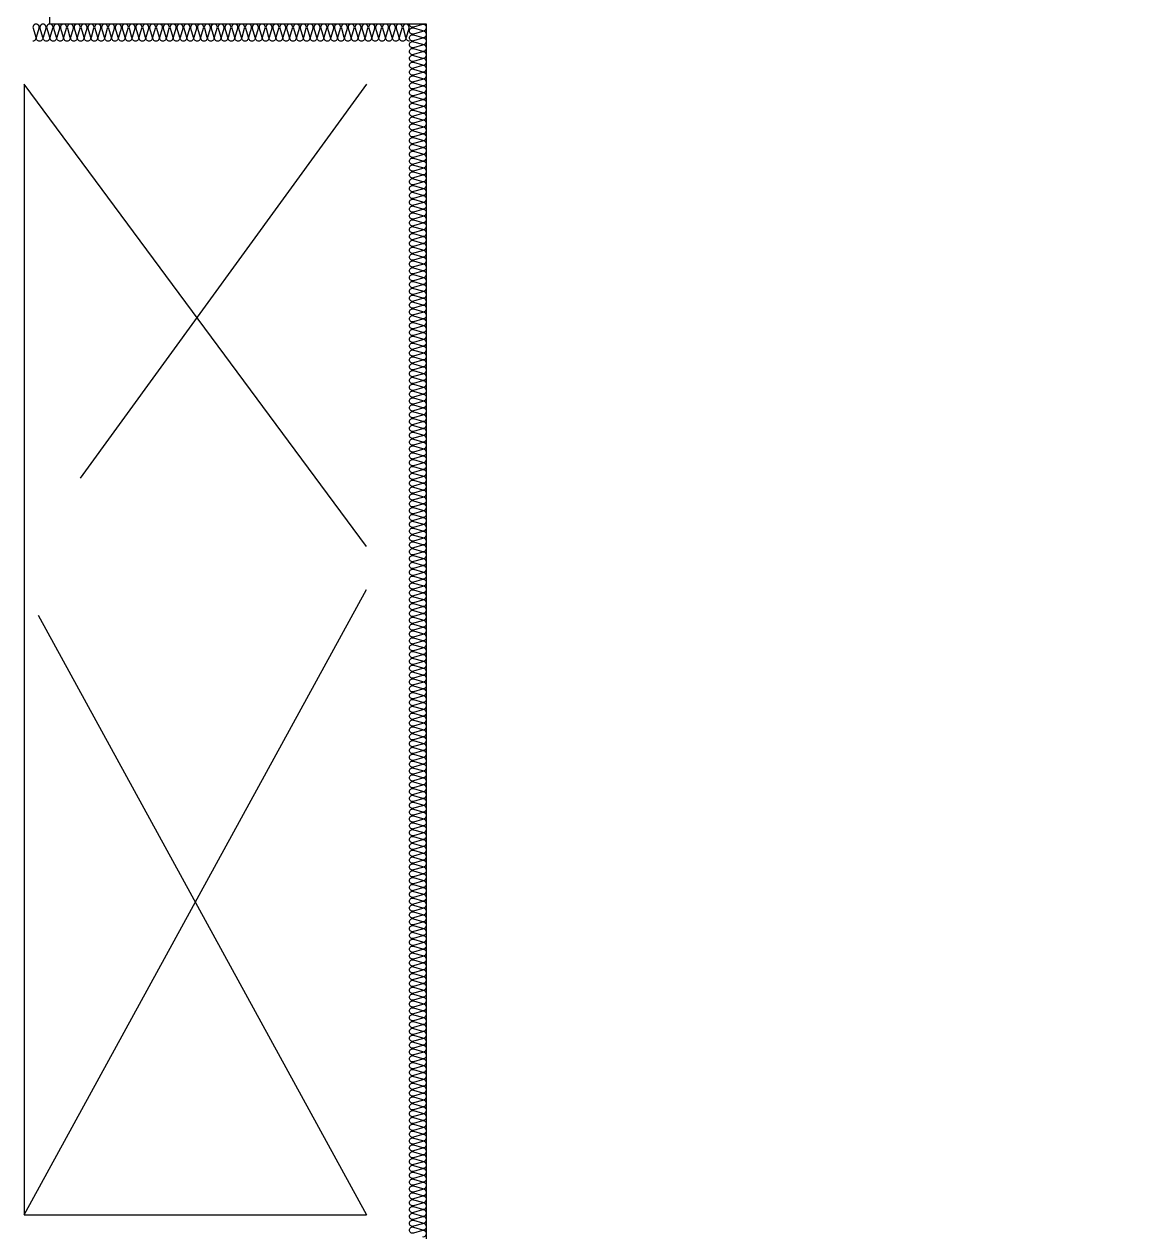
# Model space of a CAD drawing. Header units: millimetres. Extents: x 49154 to 181784, y 28275 to 149577.
# Drawn here: x 101954 to 108539, y 135105 to 142155 of the extents above; entities that cross this region are included whole.
import ezdxf

# ---------------------------------------------------------------- set-up
doc = ezdxf.new("R2010")
doc.units = ezdxf.units.MM
doc.header["$LTSCALE"] = 300
for name, color, linetype in [('A-OPEN', 1, 'Continuous'), ('A-WALL-D', 7, 'Continuous'), ('ISL', 251, 'Continuous')]:
    doc.layers.add(name, color=color, linetype=linetype)

msp = doc.modelspace()

# ---------------------------------------------------------------- linework, layer by layer
at = {"layer": 'A-OPEN'}
for p, q in [((103953.6, 139105), (101953.6, 141805)), ((103953.6, 141805), (102280.8, 139505)), ((101953.6, 135205), (103953.6, 138855)), ((102035.8, 138705), (103953.6, 135205))]:
    msp.add_line(p, q, dxfattribs=at)
at = {"layer": 'A-WALL-D'}
msp.add_line((101953.6, 135205), (103953.6, 135205), dxfattribs=at)
at = {"layer": 'A-WALL-D', "elevation": 0}
msp.add_lwpolyline([(101953.6, 141805), (101953.6, 135205)], dxfattribs=at)
at = {"layer": 'ISL', "elevation": 0}
msp.add_lwpolyline([(104478.6, 116905), (104478.6, 117005), (104303.6, 117005), (104303.6, 124355), (102103.6, 124355), (102103.6, 127405), (103053.6, 127405), (103053.6, 128805), (102103.6, 128805), (102103.6, 131255), (104303.6, 131255), (104303.6, 142155), (102103.6, 142155), (102103.6, 143405), (103053.6, 143405), (103053.6, 144005), (106503.6, 144005), (106503.6, 148655), (108538.6, 148655)], dxfattribs=at)
for points in [[(104203.6, 142055, -0.509267), (104185.9, 142079.3), (104201.2, 142130.8, 1.372593), (104165.9, 142130.8), (104181.2, 142079.3, -0.509267), (104163.6, 142055, -0.509267), (104145.9, 142079.3), (104161.2, 142130.8, 1.372593), (104125.9, 142130.8), (104141.2, 142079.3, -0.509267), (104123.6, 142055, -0.509267), (104105.9, 142079.3), (104121.2, 142130.8, 1.372593), (104085.9, 142130.8), (104101.2, 142079.3, -0.509267), (104083.6, 142055, -0.509267), (104065.9, 142079.3), (104081.2, 142130.8, 1.372593), (104045.9, 142130.8), (104061.2, 142079.3, -0.509267), (104043.6, 142055, -0.509267), (104025.9, 142079.3), (104041.2, 142130.8, 1.372593), (104005.9, 142130.8), (104021.2, 142079.3, -0.509267), (104003.6, 142055, -0.509267), (103985.9, 142079.3), (104001.2, 142130.8, 1.372593), (103965.9, 142130.8), (103981.2, 142079.3, -0.509267), (103963.6, 142055, -0.509267), (103945.9, 142079.3), (103961.2, 142130.8, 1.372593), (103925.9, 142130.8), (103941.2, 142079.3, -0.509267), (103923.6, 142055, -0.509267), (103905.9, 142079.3), (103921.2, 142130.8, 1.372593), (103885.9, 142130.8), (103901.2, 142079.3, -0.509267), (103883.6, 142055, -0.509267), (103865.9, 142079.3), (103881.2, 142130.8, 1.372593), (103845.9, 142130.8), (103861.2, 142079.3, -0.509267), (103843.6, 142055, -0.509267), (103825.9, 142079.3), (103841.2, 142130.8, 1.372593), (103805.9, 142130.8), (103821.2, 142079.3, -0.509267), (103803.6, 142055, -0.509267), (103785.9, 142079.3), (103801.2, 142130.8, 1.372593), (103765.9, 142130.8), (103781.2, 142079.3, -0.509267), (103763.6, 142055, -0.509267), (103745.9, 142079.3), (103761.2, 142130.8, 1.372593), (103725.9, 142130.8), (103741.2, 142079.3, -0.509267), (103723.6, 142055, -0.509267), (103705.9, 142079.3), (103721.2, 142130.8, 1.372593), (103685.9, 142130.8), (103701.2, 142079.3, -0.509267), (103683.6, 142055, -0.509267), (103665.9, 142079.3), (103681.2, 142130.8, 1.372593), (103645.9, 142130.8), (103661.2, 142079.3, -0.509267), (103643.6, 142055, -0.509267), (103625.9, 142079.3), (103641.2, 142130.8, 1.372593), (103605.9, 142130.8), (103621.2, 142079.3, -0.509267), (103603.6, 142055, -0.509267), (103585.9, 142079.3), (103601.2, 142130.8, 1.372593), (103565.9, 142130.8), (103581.2, 142079.3, -0.509267), (103563.6, 142055, -0.509267), (103545.9, 142079.3), (103561.2, 142130.8, 1.372593), (103525.9, 142130.8), (103541.2, 142079.3, -0.509267), (103523.6, 142055, -0.509267), (103505.9, 142079.3), (103521.2, 142130.8, 1.372593), (103485.9, 142130.8), (103501.2, 142079.3, -0.509267), (103483.6, 142055, -0.509267), (103465.9, 142079.3), (103481.2, 142130.8, 1.372593), (103445.9, 142130.8), (103461.2, 142079.3, -0.509267), (103443.6, 142055, -0.509267), (103425.9, 142079.3), (103441.2, 142130.8, 1.372593), (103405.9, 142130.8), (103421.2, 142079.3, -0.509267), (103403.6, 142055, -0.509267), (103385.9, 142079.3), (103401.2, 142130.8, 1.372593), (103365.9, 142130.8), (103381.2, 142079.3, -0.509267), (103363.6, 142055, -0.509267), (103345.9, 142079.3), (103361.2, 142130.8, 1.372593), (103325.9, 142130.8), (103341.2, 142079.3, -0.509267), (103323.6, 142055, -0.509267), (103305.9, 142079.3), (103321.2, 142130.8, 1.372593), (103285.9, 142130.8), (103301.2, 142079.3, -0.509267), (103283.6, 142055, -0.509267), (103265.9, 142079.3), (103281.2, 142130.8, 1.372593), (103245.9, 142130.8), (103261.2, 142079.3, -0.509267), (103243.6, 142055, -0.509267), (103225.9, 142079.3), (103241.2, 142130.8, 1.372593), (103205.9, 142130.8), (103221.2, 142079.3, -0.509267), (103203.6, 142055, -0.509267), (103185.9, 142079.3), (103201.2, 142130.8, 1.372593), (103165.9, 142130.8), (103181.2, 142079.3, -0.509267), (103163.6, 142055, -0.509267), (103145.9, 142079.3), (103161.2, 142130.8, 1.372593), (103125.9, 142130.8), (103141.2, 142079.3, -0.509267), (103123.6, 142055, -0.509267), (103105.9, 142079.3), (103121.2, 142130.8, 1.372593), (103085.9, 142130.8), (103101.2, 142079.3, -0.509267), (103083.6, 142055, -0.509267), (103065.9, 142079.3), (103081.2, 142130.8, 1.372593), (103045.9, 142130.8), (103061.2, 142079.3, -0.509267), (103043.6, 142055, -0.509267), (103025.9, 142079.3), (103041.2, 142130.8, 1.372593), (103005.9, 142130.8), (103021.2, 142079.3, -0.509267), (103003.6, 142055, -0.509267), (102985.9, 142079.3), (103001.2, 142130.8, 1.372593), (102965.9, 142130.8), (102981.2, 142079.3, -0.509267), (102963.6, 142055, -0.509267), (102945.9, 142079.3), (102961.2, 142130.8, 1.372593), (102925.9, 142130.8), (102941.2, 142079.3, -0.509267), (102923.6, 142055, -0.509267), (102905.9, 142079.3), (102921.2, 142130.8, 1.372593), (102885.9, 142130.8), (102901.2, 142079.3, -0.509267), (102883.6, 142055, -0.509267), (102865.9, 142079.3), (102881.2, 142130.8, 1.372593), (102845.9, 142130.8), (102861.2, 142079.3, -0.509267), (102843.6, 142055, -0.509267), (102825.9, 142079.3), (102841.2, 142130.8, 1.372593), (102805.9, 142130.8), (102821.2, 142079.3, -0.509267), (102803.6, 142055, -0.509267), (102785.9, 142079.3), (102801.2, 142130.8, 1.372593), (102765.9, 142130.8), (102781.2, 142079.3, -0.509267), (102763.6, 142055, -0.509267), (102745.9, 142079.3), (102761.2, 142130.8, 1.372593), (102725.9, 142130.8), (102741.2, 142079.3, -0.509267), (102723.6, 142055, -0.509267), (102705.9, 142079.3), (102721.2, 142130.8, 1.372593), (102685.9, 142130.8), (102701.2, 142079.3, -0.509267), (102683.6, 142055, -0.509267), (102665.9, 142079.3), (102681.2, 142130.8, 1.372593), (102645.9, 142130.8), (102661.2, 142079.3, -0.509267), (102643.6, 142055, -0.509267), (102625.9, 142079.3), (102641.2, 142130.8, 1.372593), (102605.9, 142130.8), (102621.2, 142079.3, -0.509267), (102603.6, 142055, -0.509267), (102585.9, 142079.3), (102601.2, 142130.8, 1.372593), (102565.9, 142130.8), (102581.2, 142079.3, -0.509267), (102563.6, 142055, -0.509267), (102545.9, 142079.3), (102561.2, 142130.8, 1.372593), (102525.9, 142130.8), (102541.2, 142079.3, -0.509267), (102523.6, 142055, -0.509267), (102505.9, 142079.3), (102521.2, 142130.8, 1.372593), (102485.9, 142130.8), (102501.2, 142079.3, -0.509267), (102483.6, 142055, -0.509267), (102465.9, 142079.3), (102481.2, 142130.8, 1.372593), (102445.9, 142130.8), (102461.2, 142079.3, -0.509267), (102443.6, 142055, -0.509267), (102425.9, 142079.3), (102441.2, 142130.8, 1.372593), (102405.9, 142130.8), (102421.2, 142079.3, -0.509267), (102403.6, 142055, -0.509267), (102385.9, 142079.3), (102401.2, 142130.8, 1.372593), (102365.9, 142130.8), (102381.2, 142079.3, -0.509267), (102363.6, 142055, -0.509267), (102345.9, 142079.3), (102361.2, 142130.8, 1.372593), (102325.9, 142130.8), (102341.2, 142079.3, -0.509267), (102323.6, 142055, -0.509267), (102305.9, 142079.3), (102321.2, 142130.8, 1.372593), (102285.9, 142130.8), (102301.2, 142079.3, -0.509267), (102283.6, 142055, -0.509267), (102265.9, 142079.3), (102281.2, 142130.8, 1.372593), (102245.9, 142130.8), (102261.2, 142079.3, -0.509267), (102243.6, 142055, -0.509267), (102225.9, 142079.3), (102241.2, 142130.8, 1.372593), (102205.9, 142130.8), (102221.2, 142079.3, -0.509267), (102203.6, 142055, -0.509267), (102185.9, 142079.3), (102201.2, 142130.8, 1.372593), (102165.9, 142130.8), (102181.2, 142079.3, -0.509267), (102163.6, 142055, -0.509267), (102145.9, 142079.3), (102161.2, 142130.8, 1.372593), (102125.9, 142130.8), (102141.2, 142079.3, -0.509267), (102123.6, 142055, -0.509267), (102105.9, 142079.3), (102121.2, 142130.8, 1.372593), (102085.9, 142130.8), (102101.2, 142079.3, -0.509267), (102083.6, 142055, -0.509267), (102065.9, 142079.3), (102081.2, 142130.8, 1.372593), (102045.9, 142130.8), (102061.2, 142079.3, -0.509267), (102043.6, 142055, -0.509267), (102025.9, 142079.3), (102041.2, 142130.8, 1.372593), (102005.9, 142130.8), (102021.2, 142079.3, -0.508927), (102003.6, 142055, -0.508927)], [(104279.3, 135077.4, 1.372593), (104279.3, 135112.7), (104227.8, 135097.4, -0.509267), (104203.6, 135115, -0.509267), (104227.8, 135132.7), (104279.3, 135117.4, 1.372593), (104279.3, 135152.7), (104227.8, 135137.4, -0.509267), (104203.6, 135155, -0.509267), (104227.8, 135172.7), (104279.3, 135157.4, 1.372593), (104279.3, 135192.7), (104227.8, 135177.4, -0.509267), (104203.6, 135195, -0.509267), (104227.8, 135212.7), (104279.3, 135197.4, 1.372593), (104279.3, 135232.7), (104227.8, 135217.4, -0.509267), (104203.6, 135235, -0.509267), (104227.8, 135252.7), (104279.3, 135237.4, 1.372593), (104279.3, 135272.7), (104227.8, 135257.4, -0.509267), (104203.6, 135275, -0.509267), (104227.8, 135292.7), (104279.3, 135277.4, 1.372593), (104279.3, 135312.7), (104227.8, 135297.4, -0.509267), (104203.6, 135315, -0.509267), (104227.8, 135332.7), (104279.3, 135317.4, 1.372593), (104279.3, 135352.7), (104227.8, 135337.4, -0.509267), (104203.6, 135355, -0.509267), (104227.8, 135372.7), (104279.3, 135357.4, 1.372593), (104279.3, 135392.7), (104227.8, 135377.4, -0.509267), (104203.6, 135395, -0.509267), (104227.8, 135412.7), (104279.3, 135397.4, 1.372593), (104279.3, 135432.7), (104227.8, 135417.4, -0.509267), (104203.6, 135435, -0.509267), (104227.8, 135452.7), (104279.3, 135437.4, 1.372593), (104279.3, 135472.7), (104227.8, 135457.4, -0.509267), (104203.6, 135475, -0.509267), (104227.8, 135492.7), (104279.3, 135477.4, 1.372593), (104279.3, 135512.7), (104227.8, 135497.4, -0.509267), (104203.6, 135515, -0.509267), (104227.8, 135532.7), (104279.3, 135517.4, 1.372593), (104279.3, 135552.7), (104227.8, 135537.4, -0.509267), (104203.6, 135555, -0.509267), (104227.8, 135572.7), (104279.3, 135557.4, 1.372593), (104279.3, 135592.7), (104227.8, 135577.4, -0.509267), (104203.6, 135595, -0.509267), (104227.8, 135612.7), (104279.3, 135597.4, 1.372593), (104279.3, 135632.7), (104227.8, 135617.4, -0.509267), (104203.6, 135635, -0.509267), (104227.8, 135652.7), (104279.3, 135637.4, 1.372593), (104279.3, 135672.7), (104227.8, 135657.4, -0.509267), (104203.6, 135675, -0.509267), (104227.8, 135692.7), (104279.3, 135677.4, 1.372593), (104279.3, 135712.7), (104227.8, 135697.4, -0.509267), (104203.6, 135715, -0.509267), (104227.8, 135732.7), (104279.3, 135717.4, 1.372593), (104279.3, 135752.7), (104227.8, 135737.4, -0.509267), (104203.6, 135755, -0.509267), (104227.8, 135772.7), (104279.3, 135757.4, 1.372593), (104279.3, 135792.7), (104227.8, 135777.4, -0.509267), (104203.6, 135795, -0.509267), (104227.8, 135812.7), (104279.3, 135797.4, 1.372593), (104279.3, 135832.7), (104227.8, 135817.4, -0.509267), (104203.6, 135835, -0.509267), (104227.8, 135852.7), (104279.3, 135837.4, 1.372593), (104279.3, 135872.7), (104227.8, 135857.4, -0.509267), (104203.6, 135875, -0.509267), (104227.8, 135892.7), (104279.3, 135877.4, 1.372593), (104279.3, 135912.7), (104227.8, 135897.4, -0.509267), (104203.6, 135915, -0.509267), (104227.8, 135932.7), (104279.3, 135917.4, 1.372593), (104279.3, 135952.7), (104227.8, 135937.4, -0.509267), (104203.6, 135955, -0.509267), (104227.8, 135972.7), (104279.3, 135957.4, 1.372593), (104279.3, 135992.7), (104227.8, 135977.4, -0.509267), (104203.6, 135995, -0.509267), (104227.8, 136012.7), (104279.3, 135997.4, 1.372593), (104279.3, 136032.7), (104227.8, 136017.4, -0.509267), (104203.6, 136035, -0.509267), (104227.8, 136052.7), (104279.3, 136037.4, 1.372593), (104279.3, 136072.7), (104227.8, 136057.4, -0.509267), (104203.6, 136075, -0.509267), (104227.8, 136092.7), (104279.3, 136077.4, 1.372593), (104279.3, 136112.7), (104227.8, 136097.4, -0.509267), (104203.6, 136115, -0.509267), (104227.8, 136132.7), (104279.3, 136117.4, 1.372593), (104279.3, 136152.7), (104227.8, 136137.4, -0.509267), (104203.6, 136155, -0.509267), (104227.8, 136172.7), (104279.3, 136157.4, 1.372593), (104279.3, 136192.7), (104227.8, 136177.4, -0.509267), (104203.6, 136195, -0.509267), (104227.8, 136212.7), (104279.3, 136197.4, 1.372593), (104279.3, 136232.7), (104227.8, 136217.4, -0.509267), (104203.6, 136235, -0.509267), (104227.8, 136252.7), (104279.3, 136237.4, 1.372593), (104279.3, 136272.7), (104227.8, 136257.4, -0.509267), (104203.6, 136275, -0.509267), (104227.8, 136292.7), (104279.3, 136277.4, 1.372593), (104279.3, 136312.7), (104227.8, 136297.4, -0.509267), (104203.6, 136315, -0.509267), (104227.8, 136332.7), (104279.3, 136317.4, 1.372593), (104279.3, 136352.7), (104227.8, 136337.4, -0.509267), (104203.6, 136355, -0.509267), (104227.8, 136372.7), (104279.3, 136357.4, 1.372593), (104279.3, 136392.7), (104227.8, 136377.4, -0.509267), (104203.6, 136395, -0.509267), (104227.8, 136412.7), (104279.3, 136397.4, 1.372593), (104279.3, 136432.7), (104227.8, 136417.4, -0.509267), (104203.6, 136435, -0.509267), (104227.8, 136452.7), (104279.3, 136437.4, 1.372593), (104279.3, 136472.7), (104227.8, 136457.4, -0.509267), (104203.6, 136475, -0.509267), (104227.8, 136492.7), (104279.3, 136477.4, 1.372593), (104279.3, 136512.7), (104227.8, 136497.4, -0.509267), (104203.6, 136515, -0.509267), (104227.8, 136532.7), (104279.3, 136517.4, 1.372593), (104279.3, 136552.7), (104227.8, 136537.4, -0.509267), (104203.6, 136555, -0.509267), (104227.8, 136572.7), (104279.3, 136557.4, 1.372593), (104279.3, 136592.7), (104227.8, 136577.4, -0.509267), (104203.6, 136595, -0.509267), (104227.8, 136612.7), (104279.3, 136597.4, 1.372593), (104279.3, 136632.7), (104227.8, 136617.4, -0.509267), (104203.6, 136635, -0.509267), (104227.8, 136652.7), (104279.3, 136637.4, 1.372593), (104279.3, 136672.7), (104227.8, 136657.4, -0.509267), (104203.6, 136675, -0.509267), (104227.8, 136692.7), (104279.3, 136677.4, 1.372593), (104279.3, 136712.7), (104227.8, 136697.4, -0.509267), (104203.6, 136715, -0.509267), (104227.8, 136732.7), (104279.3, 136717.4, 1.372593), (104279.3, 136752.7), (104227.8, 136737.4, -0.509267), (104203.6, 136755, -0.509267), (104227.8, 136772.7), (104279.3, 136757.4, 1.372593), (104279.3, 136792.7), (104227.8, 136777.4, -0.509267), (104203.6, 136795, -0.509267), (104227.8, 136812.7), (104279.3, 136797.4, 1.372593), (104279.3, 136832.7), (104227.8, 136817.4, -0.509267), (104203.6, 136835, -0.509267), (104227.8, 136852.7), (104279.3, 136837.4, 1.372593), (104279.3, 136872.7), (104227.8, 136857.4, -0.509267), (104203.6, 136875, -0.509267), (104227.8, 136892.7), (104279.3, 136877.4, 1.372593), (104279.3, 136912.7), (104227.8, 136897.4, -0.509267), (104203.6, 136915, -0.509267), (104227.8, 136932.7), (104279.3, 136917.4, 1.372593), (104279.3, 136952.7), (104227.8, 136937.4, -0.509267), (104203.6, 136955, -0.509267), (104227.8, 136972.7), (104279.3, 136957.4, 1.372593), (104279.3, 136992.7), (104227.8, 136977.4, -0.509267), (104203.6, 136995, -0.509267), (104227.8, 137012.7), (104279.3, 136997.4, 1.372593), (104279.3, 137032.7), (104227.8, 137017.4, -0.509267), (104203.6, 137035, -0.509267), (104227.8, 137052.7), (104279.3, 137037.4, 1.372593), (104279.3, 137072.7), (104227.8, 137057.4, -0.509267), (104203.6, 137075, -0.509267), (104227.8, 137092.7), (104279.3, 137077.4, 1.372593), (104279.3, 137112.7), (104227.8, 137097.4, -0.509267), (104203.6, 137115, -0.509267), (104227.8, 137132.7), (104279.3, 137117.4, 1.372593), (104279.3, 137152.7), (104227.8, 137137.4, -0.509267), (104203.6, 137155, -0.509267), (104227.8, 137172.7), (104279.3, 137157.4, 1.372593), (104279.3, 137192.7), (104227.8, 137177.4, -0.509267), (104203.6, 137195, -0.509267), (104227.8, 137212.7), (104279.3, 137197.4, 1.372593), (104279.3, 137232.7), (104227.8, 137217.4, -0.509267), (104203.6, 137235, -0.509267), (104227.8, 137252.7), (104279.3, 137237.4, 1.372593), (104279.3, 137272.7), (104227.8, 137257.4, -0.509267), (104203.6, 137275, -0.509267), (104227.8, 137292.7), (104279.3, 137277.4, 1.372593), (104279.3, 137312.7), (104227.8, 137297.4, -0.509267), (104203.6, 137315, -0.509267), (104227.8, 137332.7), (104279.3, 137317.4, 1.372593), (104279.3, 137352.7), (104227.8, 137337.4, -0.509267), (104203.6, 137355, -0.509267), (104227.8, 137372.7), (104279.3, 137357.4, 1.372593), (104279.3, 137392.7), (104227.8, 137377.4, -0.509267), (104203.6, 137395, -0.509267), (104227.8, 137412.7), (104279.3, 137397.4, 1.372593), (104279.3, 137432.7), (104227.8, 137417.4, -0.509267), (104203.6, 137435, -0.509267), (104227.8, 137452.7), (104279.3, 137437.4, 1.372593), (104279.3, 137472.7), (104227.8, 137457.4, -0.509267), (104203.6, 137475, -0.509267), (104227.8, 137492.7), (104279.3, 137477.4, 1.372593), (104279.3, 137512.7), (104227.8, 137497.4, -0.509267), (104203.6, 137515, -0.509267), (104227.8, 137532.7), (104279.3, 137517.4, 1.372593), (104279.3, 137552.7), (104227.8, 137537.4, -0.509267), (104203.6, 137555, -0.509267), (104227.8, 137572.7), (104279.3, 137557.4, 1.372593), (104279.3, 137592.7), (104227.8, 137577.4, -0.509267), (104203.6, 137595, -0.509267), (104227.8, 137612.7), (104279.3, 137597.4, 1.372593), (104279.3, 137632.7), (104227.8, 137617.4, -0.509267), (104203.6, 137635, -0.509267), (104227.8, 137652.7), (104279.3, 137637.4, 1.372593), (104279.3, 137672.7), (104227.8, 137657.4, -0.509267), (104203.6, 137675, -0.509267), (104227.8, 137692.7), (104279.3, 137677.4, 1.372593), (104279.3, 137712.7), (104227.8, 137697.4, -0.509267), (104203.6, 137715, -0.509267), (104227.8, 137732.7), (104279.3, 137717.4, 1.372593), (104279.3, 137752.7), (104227.8, 137737.4, -0.509267), (104203.6, 137755, -0.509267), (104227.8, 137772.7), (104279.3, 137757.4, 1.372593), (104279.3, 137792.7), (104227.8, 137777.4, -0.509267), (104203.6, 137795, -0.509267), (104227.8, 137812.7), (104279.3, 137797.4, 1.372593), (104279.3, 137832.7), (104227.8, 137817.4, -0.509267), (104203.6, 137835, -0.509267), (104227.8, 137852.7), (104279.3, 137837.4, 1.372593), (104279.3, 137872.7), (104227.8, 137857.4, -0.509267), (104203.6, 137875, -0.509267), (104227.8, 137892.7), (104279.3, 137877.4, 1.372593), (104279.3, 137912.7), (104227.8, 137897.4, -0.509267), (104203.6, 137915, -0.509267), (104227.8, 137932.7), (104279.3, 137917.4, 1.372593), (104279.3, 137952.7), (104227.8, 137937.4, -0.509267), (104203.6, 137955, -0.509267), (104227.8, 137972.7), (104279.3, 137957.4, 1.372593), (104279.3, 137992.7), (104227.8, 137977.4, -0.509267), (104203.6, 137995, -0.509267), (104227.8, 138012.7), (104279.3, 137997.4, 1.372593), (104279.3, 138032.7), (104227.8, 138017.4, -0.509267), (104203.6, 138035, -0.509267), (104227.8, 138052.7), (104279.3, 138037.4, 1.372593), (104279.3, 138072.7), (104227.8, 138057.4, -0.509267), (104203.6, 138075, -0.509267), (104227.8, 138092.7), (104279.3, 138077.4, 1.372593), (104279.3, 138112.7), (104227.8, 138097.4, -0.509267), (104203.6, 138115, -0.509267), (104227.8, 138132.7), (104279.3, 138117.4, 1.372593), (104279.3, 138152.7), (104227.8, 138137.4, -0.509267), (104203.6, 138155, -0.509267), (104227.8, 138172.7), (104279.3, 138157.4, 1.372593), (104279.3, 138192.7), (104227.8, 138177.4, -0.509267), (104203.6, 138195, -0.509267), (104227.8, 138212.7), (104279.3, 138197.4, 1.372593), (104279.3, 138232.7), (104227.8, 138217.4, -0.509267), (104203.6, 138235, -0.509267), (104227.8, 138252.7), (104279.3, 138237.4, 1.372593), (104279.3, 138272.7), (104227.8, 138257.4, -0.509267), (104203.6, 138275, -0.509267), (104227.8, 138292.7), (104279.3, 138277.4, 1.372593), (104279.3, 138312.7), (104227.8, 138297.4, -0.509267), (104203.6, 138315, -0.509267), (104227.8, 138332.7), (104279.3, 138317.4, 1.372593), (104279.3, 138352.7), (104227.8, 138337.4, -0.509267), (104203.6, 138355, -0.509267), (104227.8, 138372.7), (104279.3, 138357.4, 1.372593), (104279.3, 138392.7), (104227.8, 138377.4, -0.509267), (104203.6, 138395, -0.509267), (104227.8, 138412.7), (104279.3, 138397.4, 1.372593), (104279.3, 138432.7), (104227.8, 138417.4, -0.509267), (104203.6, 138435, -0.509267), (104227.8, 138452.7), (104279.3, 138437.4, 1.372593), (104279.3, 138472.7), (104227.8, 138457.4, -0.509267), (104203.6, 138475, -0.509267), (104227.8, 138492.7), (104279.3, 138477.4, 1.372593), (104279.3, 138512.7), (104227.8, 138497.4, -0.509267), (104203.6, 138515, -0.509267), (104227.8, 138532.7), (104279.3, 138517.4, 1.372593), (104279.3, 138552.7), (104227.8, 138537.4, -0.509267), (104203.6, 138555, -0.509267), (104227.8, 138572.7), (104279.3, 138557.4, 1.372593), (104279.3, 138592.7), (104227.8, 138577.4, -0.509267), (104203.6, 138595, -0.509267), (104227.8, 138612.7), (104279.3, 138597.4, 1.372593), (104279.3, 138632.7), (104227.8, 138617.4, -0.509267), (104203.6, 138635, -0.509267), (104227.8, 138652.7), (104279.3, 138637.4, 1.372593), (104279.3, 138672.7), (104227.8, 138657.4, -0.509267), (104203.6, 138675, -0.509267), (104227.8, 138692.7), (104279.3, 138677.4, 1.372593), (104279.3, 138712.7), (104227.8, 138697.4, -0.509267), (104203.6, 138715, -0.509267), (104227.8, 138732.7), (104279.3, 138717.4, 1.372593), (104279.3, 138752.7), (104227.8, 138737.4, -0.509267), (104203.6, 138755, -0.509267), (104227.8, 138772.7), (104279.3, 138757.4, 1.372593), (104279.3, 138792.7), (104227.8, 138777.4, -0.509267), (104203.6, 138795, -0.509267), (104227.8, 138812.7), (104279.3, 138797.4, 1.372593), (104279.3, 138832.7), (104227.8, 138817.4, -0.509267), (104203.6, 138835, -0.509267), (104227.8, 138852.7), (104279.3, 138837.4, 1.372593), (104279.3, 138872.7), (104227.8, 138857.4, -0.509267), (104203.6, 138875, -0.509267), (104227.8, 138892.7), (104279.3, 138877.4, 1.372593), (104279.3, 138912.7), (104227.8, 138897.4, -0.509267), (104203.6, 138915, -0.509267), (104227.8, 138932.7), (104279.3, 138917.4, 1.372593), (104279.3, 138952.7), (104227.8, 138937.4, -0.509267), (104203.6, 138955, -0.509267), (104227.8, 138972.7), (104279.3, 138957.4, 1.372593), (104279.3, 138992.7), (104227.8, 138977.4, -0.509267), (104203.6, 138995, -0.509267), (104227.8, 139012.7), (104279.3, 138997.4, 1.372593), (104279.3, 139032.7), (104227.8, 139017.4, -0.509267), (104203.6, 139035, -0.509267), (104227.8, 139052.7), (104279.3, 139037.4, 1.372593), (104279.3, 139072.7), (104227.8, 139057.4, -0.509267), (104203.6, 139075, -0.509267), (104227.8, 139092.7), (104279.3, 139077.4, 1.372593), (104279.3, 139112.7), (104227.8, 139097.4, -0.509267), (104203.6, 139115, -0.509267), (104227.8, 139132.7), (104279.3, 139117.4, 1.372593), (104279.3, 139152.7), (104227.8, 139137.4, -0.509267), (104203.6, 139155, -0.509267), (104227.8, 139172.7), (104279.3, 139157.4, 1.372593), (104279.3, 139192.7), (104227.8, 139177.4, -0.509267), (104203.6, 139195, -0.509267), (104227.8, 139212.7), (104279.3, 139197.4, 1.372593), (104279.3, 139232.7), (104227.8, 139217.4, -0.509267), (104203.6, 139235, -0.509267), (104227.8, 139252.7), (104279.3, 139237.4, 1.372593), (104279.3, 139272.7), (104227.8, 139257.4, -0.509267), (104203.6, 139275, -0.509267), (104227.8, 139292.7), (104279.3, 139277.4, 1.372593), (104279.3, 139312.7), (104227.8, 139297.4, -0.509267), (104203.6, 139315, -0.509267), (104227.8, 139332.7), (104279.3, 139317.4, 1.372593), (104279.3, 139352.7), (104227.8, 139337.4, -0.509267), (104203.6, 139355, -0.509267), (104227.8, 139372.7), (104279.3, 139357.4, 1.372593), (104279.3, 139392.7), (104227.8, 139377.4, -0.509267), (104203.6, 139395, -0.509267), (104227.8, 139412.7), (104279.3, 139397.4, 1.372593), (104279.3, 139432.7), (104227.8, 139417.4, -0.509267), (104203.6, 139435, -0.509267), (104227.8, 139452.7), (104279.3, 139437.4, 1.372593), (104279.3, 139472.7), (104227.8, 139457.4, -0.509267), (104203.6, 139475, -0.509267), (104227.8, 139492.7), (104279.3, 139477.4, 1.372593), (104279.3, 139512.7), (104227.8, 139497.4, -0.509267), (104203.6, 139515, -0.509267), (104227.8, 139532.7), (104279.3, 139517.4, 1.372593), (104279.3, 139552.7), (104227.8, 139537.4, -0.509267), (104203.6, 139555, -0.509267), (104227.8, 139572.7), (104279.3, 139557.4, 1.372593), (104279.3, 139592.7), (104227.8, 139577.4, -0.509267), (104203.6, 139595, -0.509267), (104227.8, 139612.7), (104279.3, 139597.4, 1.372593), (104279.3, 139632.7), (104227.8, 139617.4, -0.509267), (104203.6, 139635, -0.509267), (104227.8, 139652.7), (104279.3, 139637.4, 1.372593), (104279.3, 139672.7), (104227.8, 139657.4, -0.509267), (104203.6, 139675, -0.509267), (104227.8, 139692.7), (104279.3, 139677.4, 1.372593), (104279.3, 139712.7), (104227.8, 139697.4, -0.509267), (104203.6, 139715, -0.509267), (104227.8, 139732.7), (104279.3, 139717.4, 1.372593), (104279.3, 139752.7), (104227.8, 139737.4, -0.509267), (104203.6, 139755, -0.509267), (104227.8, 139772.7), (104279.3, 139757.4, 1.372593), (104279.3, 139792.7), (104227.8, 139777.4, -0.509267), (104203.6, 139795, -0.509267), (104227.8, 139812.7), (104279.3, 139797.4, 1.372593), (104279.3, 139832.7), (104227.8, 139817.4, -0.509267), (104203.6, 139835, -0.509267), (104227.8, 139852.7), (104279.3, 139837.4, 1.372593), (104279.3, 139872.7), (104227.8, 139857.4, -0.509267), (104203.6, 139875, -0.509267), (104227.8, 139892.7), (104279.3, 139877.4, 1.372593), (104279.3, 139912.7), (104227.8, 139897.4, -0.509267), (104203.6, 139915, -0.509267), (104227.8, 139932.7), (104279.3, 139917.4, 1.372593), (104279.3, 139952.7), (104227.8, 139937.4, -0.509267), (104203.6, 139955, -0.509267), (104227.8, 139972.7), (104279.3, 139957.4, 1.372593), (104279.3, 139992.7), (104227.8, 139977.4, -0.509267), (104203.6, 139995, -0.509267), (104227.8, 140012.7), (104279.3, 139997.4, 1.372593), (104279.3, 140032.7), (104227.8, 140017.4, -0.509267), (104203.6, 140035, -0.509267), (104227.8, 140052.7), (104279.3, 140037.4, 1.372593), (104279.3, 140072.7), (104227.8, 140057.4, -0.509267), (104203.6, 140075, -0.509267), (104227.8, 140092.7), (104279.3, 140077.4, 1.372593), (104279.3, 140112.7), (104227.8, 140097.4, -0.509267), (104203.6, 140115, -0.509267), (104227.8, 140132.7), (104279.3, 140117.4, 1.372593), (104279.3, 140152.7), (104227.8, 140137.4, -0.509267), (104203.6, 140155, -0.509267), (104227.8, 140172.7), (104279.3, 140157.4, 1.372593), (104279.3, 140192.7), (104227.8, 140177.4, -0.509267), (104203.6, 140195, -0.509267), (104227.8, 140212.7), (104279.3, 140197.4, 1.372593), (104279.3, 140232.7), (104227.8, 140217.4, -0.509267), (104203.6, 140235, -0.509267), (104227.8, 140252.7), (104279.3, 140237.4, 1.372593), (104279.3, 140272.7), (104227.8, 140257.4, -0.509267), (104203.6, 140275, -0.509267), (104227.8, 140292.7), (104279.3, 140277.4, 1.372593), (104279.3, 140312.7), (104227.8, 140297.4, -0.509267), (104203.6, 140315, -0.509267), (104227.8, 140332.7), (104279.3, 140317.4, 1.372593), (104279.3, 140352.7), (104227.8, 140337.4, -0.509267), (104203.6, 140355, -0.509267), (104227.8, 140372.7), (104279.3, 140357.4, 1.372593), (104279.3, 140392.7), (104227.8, 140377.4, -0.509267), (104203.6, 140395, -0.509267), (104227.8, 140412.7), (104279.3, 140397.4, 1.372593), (104279.3, 140432.7), (104227.8, 140417.4, -0.509267), (104203.6, 140435, -0.509267), (104227.8, 140452.7), (104279.3, 140437.4, 1.372593), (104279.3, 140472.7), (104227.8, 140457.4, -0.509267), (104203.6, 140475, -0.509267), (104227.8, 140492.7), (104279.3, 140477.4, 1.372593), (104279.3, 140512.7), (104227.8, 140497.4, -0.509267), (104203.6, 140515, -0.509267), (104227.8, 140532.7), (104279.3, 140517.4, 1.372593), (104279.3, 140552.7), (104227.8, 140537.4, -0.509267), (104203.6, 140555, -0.509267), (104227.8, 140572.7), (104279.3, 140557.4, 1.372593), (104279.3, 140592.7), (104227.8, 140577.4, -0.509267), (104203.6, 140595, -0.509267), (104227.8, 140612.7), (104279.3, 140597.4, 1.372593), (104279.3, 140632.7), (104227.8, 140617.4, -0.509267), (104203.6, 140635, -0.509267), (104227.8, 140652.7), (104279.3, 140637.4, 1.372593), (104279.3, 140672.7), (104227.8, 140657.4, -0.509267), (104203.6, 140675, -0.509267), (104227.8, 140692.7), (104279.3, 140677.4, 1.372593), (104279.3, 140712.7), (104227.8, 140697.4, -0.509267), (104203.6, 140715, -0.509267), (104227.8, 140732.7), (104279.3, 140717.4, 1.372593), (104279.3, 140752.7), (104227.8, 140737.4, -0.509267), (104203.6, 140755, -0.509267), (104227.8, 140772.7), (104279.3, 140757.4, 1.372593), (104279.3, 140792.7), (104227.8, 140777.4, -0.509267), (104203.6, 140795, -0.509267), (104227.8, 140812.7), (104279.3, 140797.4, 1.372593), (104279.3, 140832.7), (104227.8, 140817.4, -0.509267), (104203.6, 140835, -0.509267), (104227.8, 140852.7), (104279.3, 140837.4, 1.372593), (104279.3, 140872.7), (104227.8, 140857.4, -0.509267), (104203.6, 140875, -0.509267), (104227.8, 140892.7), (104279.3, 140877.4, 1.372593), (104279.3, 140912.7), (104227.8, 140897.4, -0.509267), (104203.6, 140915, -0.509267), (104227.8, 140932.7), (104279.3, 140917.4, 1.372593), (104279.3, 140952.7), (104227.8, 140937.4, -0.509267), (104203.6, 140955, -0.509267), (104227.8, 140972.7), (104279.3, 140957.4, 1.372593), (104279.3, 140992.7), (104227.8, 140977.4, -0.509267), (104203.6, 140995, -0.509267), (104227.8, 141012.7), (104279.3, 140997.4, 1.372593), (104279.3, 141032.7), (104227.8, 141017.4, -0.509267), (104203.6, 141035, -0.509267), (104227.8, 141052.7), (104279.3, 141037.4, 1.372593), (104279.3, 141072.7), (104227.8, 141057.4, -0.509267), (104203.6, 141075, -0.509267), (104227.8, 141092.7), (104279.3, 141077.4, 1.372593), (104279.3, 141112.7), (104227.8, 141097.4, -0.509267), (104203.6, 141115, -0.509267), (104227.8, 141132.7), (104279.3, 141117.4, 1.372593), (104279.3, 141152.7), (104227.8, 141137.4, -0.509267), (104203.6, 141155, -0.509267), (104227.8, 141172.7), (104279.3, 141157.4, 1.372593), (104279.3, 141192.7), (104227.8, 141177.4, -0.509267), (104203.6, 141195, -0.509267), (104227.8, 141212.7), (104279.3, 141197.4, 1.372593), (104279.3, 141232.7), (104227.8, 141217.4, -0.509267), (104203.6, 141235, -0.509267), (104227.8, 141252.7), (104279.3, 141237.4, 1.372593), (104279.3, 141272.7), (104227.8, 141257.4, -0.509267), (104203.6, 141275, -0.509267), (104227.8, 141292.7), (104279.3, 141277.4, 1.372593), (104279.3, 141312.7), (104227.8, 141297.4, -0.509267), (104203.6, 141315, -0.509267), (104227.8, 141332.7), (104279.3, 141317.4, 1.372593), (104279.3, 141352.7), (104227.8, 141337.4, -0.509267), (104203.6, 141355, -0.509267), (104227.8, 141372.7), (104279.3, 141357.4, 1.372593), (104279.3, 141392.7), (104227.8, 141377.4, -0.509267), (104203.6, 141395, -0.509267), (104227.8, 141412.7), (104279.3, 141397.4, 1.372593), (104279.3, 141432.7), (104227.8, 141417.4, -0.509267), (104203.6, 141435, -0.509267), (104227.8, 141452.7), (104279.3, 141437.4, 1.372593), (104279.3, 141472.7), (104227.8, 141457.4, -0.509267), (104203.6, 141475, -0.509267), (104227.8, 141492.7), (104279.3, 141477.4, 1.372593), (104279.3, 141512.7), (104227.8, 141497.4, -0.509267), (104203.6, 141515, -0.509267), (104227.8, 141532.7), (104279.3, 141517.4, 1.372593), (104279.3, 141552.7), (104227.8, 141537.4, -0.509267), (104203.6, 141555, -0.509267), (104227.8, 141572.7), (104279.3, 141557.4, 1.372593), (104279.3, 141592.7), (104227.8, 141577.4, -0.509267), (104203.6, 141595, -0.509267), (104227.8, 141612.7), (104279.3, 141597.4, 1.372593), (104279.3, 141632.7), (104227.8, 141617.4, -0.509267), (104203.6, 141635, -0.509267), (104227.8, 141652.7), (104279.3, 141637.4, 1.372593), (104279.3, 141672.7), (104227.8, 141657.4, -0.509267), (104203.6, 141675, -0.509267), (104227.8, 141692.7), (104279.3, 141677.4, 1.372593), (104279.3, 141712.7), (104227.8, 141697.4, -0.509267), (104203.6, 141715, -0.509267), (104227.8, 141732.7), (104279.3, 141717.4, 1.372593), (104279.3, 141752.7), (104227.8, 141737.4, -0.509267), (104203.6, 141755, -0.509267), (104227.8, 141772.7), (104279.3, 141757.4, 1.372593), (104279.3, 141792.7), (104227.8, 141777.4, -0.509267), (104203.6, 141795, -0.509267), (104227.8, 141812.7), (104279.3, 141797.4, 1.372593), (104279.3, 141832.7), (104227.8, 141817.4, -0.509267), (104203.6, 141835, -0.509267), (104227.8, 141852.7), (104279.3, 141837.4, 1.372593), (104279.3, 141872.7), (104227.8, 141857.4, -0.509267), (104203.6, 141875, -0.509267), (104227.8, 141892.7), (104279.3, 141877.4, 1.372593), (104279.3, 141912.7), (104227.8, 141897.4, -0.509267), (104203.6, 141915, -0.509267), (104227.8, 141932.7), (104279.3, 141917.4, 1.372593), (104279.3, 141952.7), (104227.8, 141937.4, -0.509267), (104203.6, 141955, -0.509267), (104227.8, 141972.7), (104279.3, 141957.4, 1.372593), (104279.3, 141992.7), (104227.8, 141977.4, -0.509267), (104203.6, 141995, -0.509267), (104227.8, 142012.7), (104279.3, 141997.4, 1.372593), (104279.3, 142032.7), (104227.8, 142017.4, -0.509267), (104203.6, 142035, -0.509267), (104227.8, 142052.7), (104279.3, 142037.4, 1.372593), (104279.3, 142072.7), (104227.8, 142057.4, -0.509267), (104203.6, 142075, -0.509267), (104227.8, 142092.7), (104279.3, 142077.4, 1.372593), (104279.3, 142112.7), (104227.8, 142097.4, -0.509267), (104203.6, 142115, -0.509267), (104227.8, 142132.7), (104279.3, 142117.4, 1.372593), (104279.3, 142152.7), (104227.8, 142137.4, -0.508927), (104203.6, 142155, -0.508927)]]:
    msp.add_lwpolyline(points, format="xyb", dxfattribs=at)

doc.saveas('drawing.dxf')
